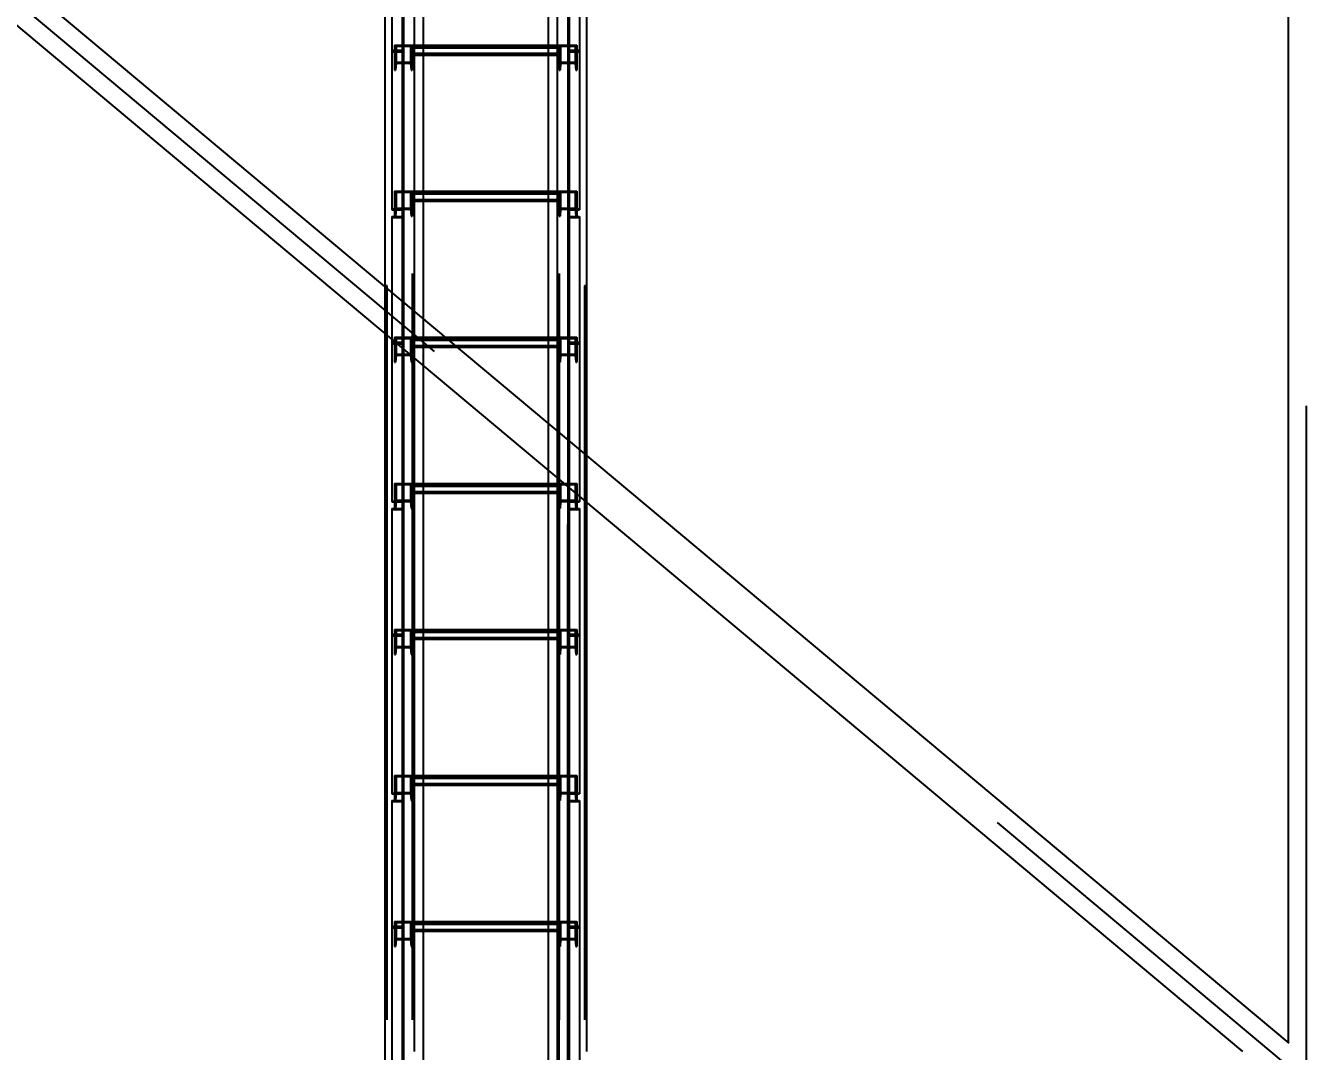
# Model space of a CAD drawing. Header units: millimetres. Extents: x 150209.93 to 150215.05, y 136675.65 to 136679.93.
# Drawn here: x 150213.7888 to 150213.9635, y 136676.8328 to 136676.9726 of the extents above; entities that cross this region are included whole.
import ezdxf

# ---------------------------------------------------------------- set-up
doc = ezdxf.new("R2010")
doc.units = ezdxf.units.MM
doc.header["$LTSCALE"] = 0.25
for name, pattern in [('CENTER', [50.8, 31.75, -6.35, 6.35, -6.35]), ('XKITLINE00', [0]), ('XKITLINE02', [4, 2, -2]), ('XKITLINE03', [6, 3, -1, 1, -1])]:
    doc.linetypes.add(name, pattern=pattern)
doc.styles.add('ROMANS', font='romans.shx')
doc.dimstyles.new('MD300', dxfattribs={"dimtxt": 2.5, "dimasz": 2.5, "dimexe": 1, "dimexo": 1, "dimgap": 0.5, "dimtad": 1, "dimdec": 1, "dimlfac": 50, "dimrnd": 0.5, "dimdsep": 46, "dimtxsty": 'ROMANS', "dimcen": 1, "dimclrd": 146, "dimclre": 146, "dimclrt": 30, "dimadec": 1, "dimazin": 2, "dimtfac": 1, "dimtdec": 1, "dimtmove": 0, "dimatfit": 1, "dimfxl": 1, "dimtolj": 1, "dimtzin": 0, "dimlwd": -1, "dimlwe": -1, "dimarcsym": 0})

# ---------------------------------------------------------------- blocks, each defined once
blk = doc.blocks.new('çatıı')
at = {"color": 116, "linetype": 'XKITLINE02', "true_color": 0x136734}
for p, q in [((24565, 7540.27), (24565, 5898.21)), ((24565.85, 7540.13), (24565.85, 5898.35)), ((24664.15, 7540.13), (24664.15, 5898.35)), ((24665, 7540.27), (24665, 5898.21)), ((24547.15, 7532.54), (24547.15, 5888.14)), ((24547.68, 7532), (24547.68, 5887.3)), ((24564.91, 7532), (24564.92, 5887.3)), ((24565.45, 7532.54), (24565.45, 5888.14)), ((24566.3, 7532.54), (24566.3, 5960.34)), ((24664.54, 7532.54), (24664.54, 5888.14)), ((24665.07, 7532), (24665.07, 5887.3)), ((24682.31, 7532), (24682.31, 5887.3)), ((24682.84, 7532.54), (24682.84, 5888.14)), ((24683.69, 7532.54), (24683.69, 5921.85)), ((24657.5, 7484.98), (24657.5, 5900.19)), ((24572.5, 7470.57), (24572.5, 5900.19)), ((24551, 6778.19), (24551, 6691.93)), ((24558.2, 6783.91), (24558.2, 6692.57)), ((24559, 6783.91), (24559, 6691.93)), ((24670.98, 6783.91), (24670.98, 6691.93)), ((24671.78, 6783.91), (24671.78, 6692.57)), ((24678.98, 6778.19), (24678.98, 6691.93)), ((24551, 6692.57), (24558.2, 6692.57)), ((24551, 6692.57), (24551, 6691.93)), ((24551, 6691.93), (24551, 6583.88)), ((24551, 6691.93), (24559, 6691.93)), ((24551, 6691.93), (24559, 6691.93)), ((24551, 6691.41), (24558.2, 6691.41)), ((24553, 6695.91), (24553, 6684.35)), ((24553, 6695.91), (24553, 6690.44)), ((24553, 6695.91), (24565, 6695.91)), ((24553, 6690.44), (24553, 6678.88)), ((24553, 6690.44), (24553.68, 6690.44)), ((24554.06, 6695.21), (24553.68, 6690.44)), ((24553.68, 6690.44), (24553.68, 6678.88)), ((24554.06, 6695.21), (24554.06, 6683.65)), ((24554.06, 6695.21), (24563.93, 6695.21)), ((24558.2, 6698.29), (24559, 6698.29)), ((24558.2, 6698.29), (24558.2, 6692.57)), ((24558.2, 6691.41), (24558.2, 6579.19)), ((24559, 6698.29), (24559, 6691.93)), ((24559, 6691.93), (24559, 6579.19)), ((24563.93, 6695.21), (24563.93, 6683.65)), ((24563.93, 6695.21), (24564.32, 6690.44)), ((24564.32, 6690.44), (24564.32, 6678.88)), ((24564.32, 6690.44), (24565, 6690.44)), ((24565, 6695.91), (24572.5, 6695.91)), ((24565, 6695.91), (24565, 6689.2)), ((24565, 6695.91), (24565, 6684.35)), ((24565, 6695.91), (24565, 6690.44)), ((24565, 6695.1), (24664.97, 6695.1)), ((24565, 6694.67), (24572.5, 6694.67)), ((24565, 6694.08), (24664.97, 6694.08)), ((24565, 6690.44), (24664.97, 6690.44)), ((24565, 6690.44), (24565, 6678.88)), ((24565, 6690.37), (24664.97, 6690.37)), ((24657.5, 6695.91), (24664.97, 6695.91)), ((24657.5, 6694.67), (24664.97, 6694.67)), ((24664.97, 6695.91), (24664.97, 6690.44)), ((24664.97, 6695.91), (24676.98, 6695.91)), ((24664.97, 6695.91), (24664.97, 6684.35)), ((24664.97, 6695.91), (24664.97, 6689.2)), ((24664.97, 6690.44), (24665.66, 6690.44)), ((24664.97, 6690.44), (24664.97, 6678.88)), ((24666.04, 6695.21), (24665.66, 6690.44)), ((24665.66, 6690.44), (24665.66, 6678.88)), ((24666.04, 6695.21), (24675.91, 6695.21)), ((24666.04, 6695.21), (24666.04, 6683.65)), ((24670.98, 6698.29), (24671.78, 6698.29)), ((24670.98, 6691.93), (24678.98, 6691.93)), ((24670.98, 6691.93), (24670.98, 6579.19)), ((24670.98, 6691.93), (24678.98, 6691.93)), ((24671.78, 6692.57), (24678.98, 6692.57)), ((24671.78, 6691.41), (24671.78, 6683.65)), ((24671.78, 6691.41), (24678.98, 6691.41)), ((24671.78, 6691.41), (24671.78, 6579.19)), ((24675.91, 6695.21), (24676.3, 6690.44)), ((24675.91, 6695.21), (24675.91, 6683.65)), ((24676.3, 6690.44), (24676.98, 6690.44)), ((24676.3, 6690.44), (24676.3, 6678.88)), ((24676.98, 6695.91), (24676.98, 6690.44)), ((24676.98, 6695.91), (24676.98, 6684.35)), ((24676.98, 6690.44), (24676.98, 6678.88)), ((24678.98, 6691.93), (24678.98, 6691.41)), ((24678.98, 6691.93), (24678.98, 6583.88)), ((24553, 6684.35), (24553, 6678.88)), ((24553, 6684.35), (24565, 6684.35)), ((24554.06, 6683.65), (24553.68, 6678.88)), ((24554.06, 6683.65), (24563.93, 6683.65)), ((24558.2, 6686.73), (24559, 6686.73)), ((24563.93, 6683.65), (24564.32, 6678.88)), ((24565, 6689.27), (24664.97, 6689.27)), ((24565, 6689.2), (24572.5, 6689.2)), ((24565, 6684.35), (24565, 6678.88)), ((24657.5, 6689.2), (24664.97, 6689.2)), ((24664.97, 6684.35), (24664.97, 6678.88)), ((24664.97, 6684.35), (24676.98, 6684.35)), ((24666.04, 6683.65), (24665.66, 6678.88)), ((24666.04, 6683.65), (24675.91, 6683.65)), ((24670.98, 6686.73), (24671.78, 6686.73)), ((24670.98, 6684.35), (24670.98, 6584.4)), ((24675.91, 6683.65), (24676.3, 6678.88)), ((24676.98, 6684.35), (24676.98, 6678.88)), ((24553, 6678.88), (24553.68, 6678.88)), ((24564.32, 6678.88), (24565, 6678.88)), ((24664.97, 6678.88), (24665.66, 6678.88)), ((24676.3, 6678.88), (24676.98, 6678.88)), ((24553, 6596.44), (24553, 6584.88)), ((24553, 6596.44), (24553, 6590.97)), ((24553, 6596.44), (24565, 6596.44)), ((24554.06, 6595.75), (24553.68, 6590.97)), ((24554.06, 6595.75), (24554.06, 6584.19)), ((24554.06, 6595.75), (24563.93, 6595.75)), ((24563.93, 6595.75), (24563.93, 6584.19)), ((24563.93, 6595.75), (24564.32, 6590.97)), ((24565, 6596.44), (24572.5, 6596.44)), ((24565, 6596.44), (24565, 6589.73)), ((24565, 6596.44), (24565, 6584.88)), ((24565, 6596.44), (24565, 6590.97)), ((24565, 6595.64), (24664.97, 6595.64)), ((24565, 6595.2), (24572.5, 6595.2)), ((24565, 6594.62), (24664.97, 6594.62)), ((24657.5, 6596.44), (24664.97, 6596.44)), ((24657.5, 6595.2), (24664.97, 6595.2)), ((24664.97, 6596.44), (24664.97, 6589.73)), ((24664.97, 6596.44), (24664.97, 6590.97)), ((24664.97, 6596.44), (24676.98, 6596.44)), ((24664.97, 6596.44), (24664.97, 6584.88)), ((24666.04, 6595.75), (24665.66, 6590.97)), ((24666.04, 6595.75), (24675.91, 6595.75)), ((24666.04, 6595.75), (24666.04, 6584.19)), ((24675.91, 6595.75), (24676.3, 6590.97)), ((24675.91, 6595.75), (24675.91, 6584.19)), ((24676.98, 6596.44), (24676.98, 6590.97)), ((24676.98, 6596.44), (24676.98, 6584.4)), ((24553, 6590.97), (24553, 6579.41)), ((24553, 6590.97), (24553.68, 6590.97)), ((24553.68, 6590.97), (24553.68, 6579.41)), ((24564.32, 6590.97), (24564.32, 6579.41)), ((24564.32, 6590.97), (24565, 6590.97)), ((24565, 6590.97), (24664.97, 6590.97)), ((24565, 6590.97), (24565, 6579.41)), ((24565, 6590.9), (24664.97, 6590.9)), ((24565, 6589.8), (24664.97, 6589.8)), ((24565, 6589.73), (24572.5, 6589.73)), ((24657.5, 6589.73), (24664.97, 6589.73)), ((24664.97, 6590.97), (24665.66, 6590.97)), ((24664.97, 6590.97), (24664.97, 6579.41)), ((24665.66, 6590.97), (24665.66, 6579.41)), ((24676.3, 6590.97), (24676.98, 6590.97)), ((24676.3, 6590.97), (24676.3, 6579.41)), ((24676.98, 6590.97), (24676.98, 6579.41)), ((24551, 6584.4), (24551, 6583.88)), ((24551, 6584.4), (24559, 6584.4)), ((24551, 6583.88), (24558.2, 6583.88)), ((24551, 6579.25), (24551, 6493)), ((24551, 6579.25), (24551, 6495.93)), ((24551, 6579.25), (24558.2, 6579.25)), ((24551, 6578.62), (24559, 6578.62)), ((24553, 6584.88), (24553, 6579.41)), ((24553, 6584.88), (24565, 6584.88)), ((24553, 6579.41), (24553.68, 6579.41)), ((24554.06, 6584.19), (24553.68, 6579.41)), ((24554.06, 6584.19), (24563.93, 6584.19)), ((24558.2, 6584.98), (24558.2, 6497.9)), ((24558.2, 6584.98), (24559, 6584.98)), ((24558.2, 6583.88), (24558.2, 6579.19)), ((24558.2, 6579.19), (24559, 6579.19)), ((24559, 6584.98), (24559, 6497.23)), ((24559, 6584.4), (24559, 6579.19)), ((24563.93, 6584.19), (24564.32, 6579.41)), ((24564.32, 6579.41), (24565, 6579.41)), ((24565, 6584.88), (24565, 6579.41)), ((24664.97, 6584.88), (24664.97, 6579.41)), ((24664.97, 6584.88), (24676.98, 6584.88)), ((24664.97, 6579.41), (24665.66, 6579.41)), ((24666.04, 6584.19), (24665.66, 6579.41)), ((24666.04, 6584.19), (24675.91, 6584.19)), ((24670.98, 6584.98), (24670.98, 6578.62)), ((24670.98, 6584.98), (24671.78, 6584.98)), ((24670.98, 6584.98), (24670.98, 6493)), ((24670.98, 6584.4), (24678.98, 6584.4)), ((24670.98, 6579.19), (24671.78, 6579.19)), ((24670.98, 6578.62), (24678.98, 6578.62)), ((24671.78, 6584.98), (24671.78, 6579.25)), ((24671.78, 6584.98), (24671.78, 6493.64)), ((24671.78, 6583.88), (24678.98, 6583.88)), ((24671.78, 6579.25), (24678.98, 6579.25)), ((24675.91, 6584.19), (24676.3, 6579.41)), ((24676.3, 6579.41), (24676.98, 6579.41)), ((24676.98, 6584.4), (24676.98, 6579.41)), ((24678.98, 6579.25), (24678.98, 6578.62)), ((24678.98, 6579.25), (24678.98, 6493)), ((24546.3, 6531.44), (24546.3, 6499.66)), ((24566.3, 6514.69), (24566.3, 6482.91)), ((24572.5, 6509.5), (24572.5, 6477.72)), ((24558.2, 6504.71), (24558.2, 6493.64)), ((24558.2, 6499.36), (24559, 6499.36)), ((24559, 6504.04), (24559, 6493)), ((24670.98, 6499.36), (24671.78, 6499.36)), ((24551, 6493.64), (24558.2, 6493.64)), ((24551, 6493), (24559, 6493)), ((24551, 6493), (24551, 6384.95)), ((24551, 6493), (24559, 6493)), ((24551, 6492.48), (24558.2, 6492.48)), ((24553, 6496.98), (24553, 6485.42)), ((24553, 6496.98), (24553, 6491.5)), ((24553, 6496.98), (24565, 6496.98)), ((24553, 6491.5), (24553, 6479.95)), ((24553, 6491.5), (24553.68, 6491.5)), ((24554.06, 6496.28), (24553.68, 6491.5)), ((24553.68, 6491.5), (24553.68, 6479.95)), ((24554.06, 6496.28), (24554.06, 6484.72)), ((24554.06, 6496.28), (24563.93, 6496.28)), ((24558.2, 6492.48), (24558.2, 6380.26)), ((24559, 6493), (24559, 6380.26)), ((24563.93, 6496.28), (24563.93, 6484.72)), ((24563.93, 6496.28), (24564.32, 6491.5)), ((24564.32, 6491.5), (24564.32, 6479.95)), ((24564.32, 6491.5), (24565, 6491.5)), ((24565, 6496.98), (24587.45, 6496.98)), ((24565, 6496.98), (24565, 6490.27)), ((24565, 6496.98), (24565, 6485.42)), ((24565, 6496.17), (24664.97, 6496.17)), ((24565, 6495.74), (24588.93, 6495.74)), ((24565, 6495.5), (24565, 6491.5)), ((24565, 6495.15), (24664.97, 6495.15)), ((24565, 6491.5), (24664.97, 6491.5)), ((24565, 6491.5), (24565, 6479.95)), ((24565, 6491.43), (24664.97, 6491.43)), ((24565, 6490.34), (24664.97, 6490.34)), ((24565, 6490.27), (24595.46, 6490.27)), ((24657.5, 6496.98), (24664.97, 6496.98)), ((24657.5, 6495.74), (24664.97, 6495.74)), ((24657.5, 6490.27), (24664.97, 6490.27)), ((24664.97, 6496.98), (24664.97, 6491.5)), ((24664.97, 6496.98), (24676.98, 6496.98)), ((24664.97, 6496.98), (24664.97, 6485.42)), ((24664.97, 6496.98), (24664.97, 6490.27)), ((24664.97, 6491.5), (24665.66, 6491.5)), ((24664.97, 6491.5), (24664.97, 6479.95)), ((24666.04, 6496.28), (24665.66, 6491.5)), ((24665.66, 6491.5), (24665.66, 6479.95)), ((24666.04, 6496.28), (24675.91, 6496.28)), ((24666.04, 6496.28), (24666.04, 6484.72)), ((24670.98, 6493), (24678.98, 6493)), ((24670.98, 6493), (24670.98, 6487.8)), ((24670.98, 6493), (24678.98, 6493)), ((24670.98, 6493), (24670.98, 6380.26)), ((24671.78, 6493.64), (24678.98, 6493.64)), ((24671.78, 6492.48), (24671.78, 6487.8)), ((24671.78, 6492.48), (24678.98, 6492.48)), ((24671.78, 6492.48), (24671.78, 6380.26)), ((24675.91, 6496.28), (24676.3, 6491.5)), ((24675.91, 6496.28), (24675.91, 6484.72)), ((24676.3, 6491.5), (24676.98, 6491.5)), ((24676.3, 6491.5), (24676.3, 6479.95)), ((24676.98, 6496.98), (24676.98, 6491.5)), ((24676.98, 6496.98), (24676.98, 6485.42)), ((24676.98, 6491.5), (24676.98, 6479.95)), ((24678.98, 6493), (24678.98, 6492.48)), ((24678.98, 6493), (24678.98, 6384.95)), ((24553, 6485.42), (24553, 6479.95)), ((24553, 6485.42), (24565, 6485.42)), ((24554.06, 6484.72), (24553.68, 6479.95)), ((24554.06, 6484.72), (24563.93, 6484.72)), ((24558.2, 6487.8), (24559, 6487.8)), ((24563.93, 6484.72), (24564.32, 6479.95)), ((24565, 6485.42), (24565, 6479.95)), ((24664.97, 6485.42), (24664.97, 6479.95)), ((24664.97, 6485.42), (24676.98, 6485.42)), ((24666.04, 6484.72), (24665.66, 6479.95)), ((24666.04, 6484.72), (24675.91, 6484.72)), ((24670.98, 6487.8), (24671.78, 6487.8)), ((24675.91, 6484.72), (24676.3, 6479.95)), ((24676.98, 6485.42), (24676.98, 6479.95)), ((24553, 6479.95), (24553.68, 6479.95)), ((24564.32, 6479.95), (24565, 6479.95)), ((24664.97, 6479.95), (24665.66, 6479.95)), ((24676.3, 6479.95), (24676.98, 6479.95)), ((24657.5, 6438.33), (24657.5, 6406.55)), ((24663.69, 6433.14), (24663.69, 6401.36)), ((24683.69, 6416.39), (24683.69, 6384.62)), ((24553, 6397.51), (24553, 6385.95)), ((24553, 6397.51), (24553, 6392.04)), ((24553, 6397.51), (24565, 6397.51)), ((24554.06, 6396.81), (24553.68, 6392.04)), ((24554.06, 6396.81), (24554.06, 6385.25)), ((24554.06, 6396.81), (24563.93, 6396.81)), ((24563.93, 6396.81), (24563.93, 6385.25)), ((24563.93, 6396.81), (24564.32, 6392.04)), ((24565, 6397.51), (24565, 6385.95)), ((24565, 6397.51), (24565, 6392.04)), ((24565, 6397.51), (24572.5, 6397.51)), ((24565, 6397.51), (24565, 6390.8)), ((24565, 6396.7), (24664.97, 6396.7)), ((24565, 6396.27), (24572.5, 6396.27)), ((24565, 6395.68), (24664.97, 6395.68)), ((24657.5, 6397.51), (24664.97, 6397.51)), ((24657.5, 6396.27), (24664.97, 6396.27)), ((24664.97, 6397.51), (24664.97, 6390.8)), ((24664.97, 6397.51), (24664.97, 6392.04)), ((24664.97, 6397.51), (24676.98, 6397.51)), ((24664.97, 6397.51), (24664.97, 6385.95)), ((24666.04, 6396.81), (24665.66, 6392.04)), ((24666.04, 6396.81), (24675.91, 6396.81)), ((24666.04, 6396.81), (24666.04, 6385.25)), ((24675.91, 6396.81), (24676.3, 6392.04)), ((24675.91, 6396.81), (24675.91, 6385.25)), ((24676.98, 6397.51), (24676.98, 6390.44)), ((24676.98, 6397.51), (24676.98, 6385.47)), ((24551, 6385.47), (24551, 6384.95)), ((24551, 6385.47), (24559, 6385.47)), ((24551, 6384.95), (24558.2, 6384.95)), ((24553, 6392.04), (24553, 6380.48)), ((24553, 6392.04), (24553.68, 6392.04)), ((24553, 6385.95), (24553, 6380.48)), ((24553, 6385.95), (24565, 6385.95)), ((24553.68, 6392.04), (24553.68, 6380.48)), ((24554.06, 6385.25), (24553.68, 6380.48)), ((24554.06, 6385.25), (24563.93, 6385.25)), ((24558.2, 6386.05), (24558.2, 6294.71)), ((24558.2, 6386.05), (24559, 6386.05)), ((24558.2, 6384.95), (24558.2, 6380.26)), ((24559, 6386.05), (24559, 6294.07)), ((24559, 6385.47), (24559, 6380.26)), ((24563.93, 6385.25), (24564.32, 6380.48)), ((24564.32, 6392.04), (24564.32, 6380.48)), ((24564.32, 6392.04), (24565, 6392.04)), ((24565, 6392.04), (24565, 6380.48)), ((24565, 6392.04), (24664.97, 6392.04)), ((24565, 6391.97), (24664.97, 6391.97)), ((24565, 6390.87), (24664.97, 6390.87)), ((24565, 6390.8), (24572.5, 6390.8)), ((24565, 6385.95), (24565, 6380.48)), ((24657.5, 6390.8), (24664.97, 6390.8)), ((24664.97, 6392.04), (24665.66, 6392.04)), ((24664.97, 6392.04), (24664.97, 6380.48)), ((24664.97, 6385.95), (24664.97, 6380.48)), ((24664.97, 6385.95), (24676.98, 6385.95)), ((24665.66, 6392.04), (24665.66, 6380.48)), ((24666.04, 6385.25), (24665.66, 6380.48)), ((24666.04, 6385.25), (24675.91, 6385.25)), ((24670.98, 6386.05), (24670.98, 6379.69)), ((24670.98, 6386.05), (24671.78, 6386.05)), ((24670.98, 6386.05), (24670.98, 6294.07)), ((24670.98, 6385.47), (24678.98, 6385.47)), ((24671.78, 6386.05), (24671.78, 6380.32)), ((24671.78, 6386.05), (24671.78, 6294.71)), ((24671.78, 6384.95), (24678.98, 6384.95)), ((24675.91, 6385.25), (24676.3, 6380.48)), ((24676.3, 6392.04), (24676.98, 6392.04)), ((24676.3, 6392.04), (24676.3, 6380.48)), ((24676.98, 6390.44), (24676.98, 6380.48)), ((24676.98, 6385.47), (24676.98, 6380.48)), ((24551, 6380.32), (24551, 6294.07)), ((24551, 6380.32), (24558.2, 6380.32)), ((24551, 6379.69), (24559, 6379.69)), ((24553, 6380.48), (24553.68, 6380.48)), ((24558.2, 6380.26), (24559, 6380.26)), ((24564.32, 6380.48), (24565, 6380.48)), ((24664.97, 6380.48), (24665.66, 6380.48)), ((24670.98, 6380.26), (24671.78, 6380.26)), ((24670.98, 6379.69), (24678.98, 6379.69)), ((24671.78, 6380.32), (24678.98, 6380.32)), ((24676.3, 6380.48), (24676.98, 6380.48)), ((24678.98, 6380.32), (24678.98, 6379.69)), ((24678.98, 6380.32), (24678.98, 6294.07)), ((24553, 6298.04), (24553, 6286.48)), ((24553, 6298.04), (24553, 6292.57)), ((24553, 6298.04), (24565, 6298.04)), ((24554.06, 6297.35), (24553.68, 6292.57)), ((24554.06, 6297.35), (24554.06, 6285.79)), ((24554.06, 6297.35), (24563.93, 6297.35)), ((24558.2, 6300.43), (24559, 6300.43)), ((24558.2, 6300.43), (24558.2, 6294.71)), ((24559, 6300.43), (24559, 6294.07)), ((24563.93, 6297.35), (24563.93, 6285.79)), ((24563.93, 6297.35), (24564.32, 6292.57)), ((24565, 6298.04), (24565, 6286.48)), ((24565, 6298.04), (24565, 6292.57)), ((24565, 6298.04), (24572.5, 6298.04)), ((24565, 6298.04), (24565, 6291.33)), ((24565, 6297.24), (24664.97, 6297.24)), ((24657.5, 6298.04), (24664.97, 6298.04)), ((24664.97, 6298.04), (24664.97, 6292.57)), ((24664.97, 6298.04), (24676.98, 6298.04)), ((24664.97, 6298.04), (24664.97, 6286.48)), ((24664.97, 6298.04), (24664.97, 6291.33)), ((24666.04, 6297.35), (24665.66, 6292.57)), ((24666.04, 6297.35), (24675.91, 6297.35)), ((24666.04, 6297.35), (24666.04, 6285.79)), ((24670.98, 6300.43), (24671.78, 6300.43)), ((24675.91, 6297.35), (24676.3, 6292.57)), ((24675.91, 6297.35), (24675.91, 6285.79)), ((24676.98, 6298.04), (24676.98, 6292.57)), ((24676.98, 6298.04), (24676.98, 6286.48)), ((24551, 6294.71), (24558.2, 6294.71)), ((24551, 6294.71), (24551, 6294.07)), ((24551, 6294.07), (24559, 6294.07)), ((24551, 6294.07), (24551, 6186.01)), ((24551, 6294.07), (24559, 6294.07)), ((24551, 6293.55), (24558.2, 6293.55)), ((24553, 6292.57), (24553, 6281.01)), ((24553, 6292.57), (24553.68, 6292.57)), ((24553.68, 6292.57), (24553.68, 6281.01)), ((24558.2, 6293.55), (24558.2, 6181.33)), ((24558.2, 6288.86), (24559, 6288.86)), ((24559, 6294.07), (24559, 6181.33)), ((24564.32, 6292.57), (24564.32, 6281.01)), ((24564.32, 6292.57), (24565, 6292.57)), ((24565, 6296.8), (24572.5, 6296.8)), ((24565, 6296.22), (24664.97, 6296.22)), ((24565, 6292.57), (24565, 6281.01)), ((24565, 6292.57), (24664.97, 6292.57)), ((24565, 6292.5), (24664.97, 6292.5)), ((24565, 6291.4), (24664.97, 6291.4)), ((24565, 6291.33), (24572.5, 6291.33)), ((24657.5, 6296.8), (24664.97, 6296.8)), ((24657.5, 6291.33), (24664.97, 6291.33)), ((24664.97, 6292.57), (24665.66, 6292.57)), ((24664.97, 6292.57), (24664.97, 6281.01)), ((24665.66, 6292.57), (24665.66, 6281.01)), ((24670.98, 6294.07), (24678.98, 6294.07)), ((24670.98, 6294.07), (24670.98, 6181.33)), ((24670.98, 6294.07), (24678.98, 6294.07)), ((24670.98, 6288.86), (24671.78, 6288.86)), ((24671.78, 6294.71), (24678.98, 6294.71)), ((24671.78, 6293.55), (24671.78, 6285.79)), ((24671.78, 6293.55), (24678.98, 6293.55)), ((24671.78, 6293.55), (24671.78, 6181.33)), ((24676.3, 6292.57), (24676.98, 6292.57)), ((24676.3, 6292.57), (24676.3, 6281.01)), ((24676.98, 6292.57), (24676.98, 6281.01)), ((24678.98, 6294.07), (24678.98, 6293.55)), ((24678.98, 6294.07), (24678.98, 6186.01)), ((24553, 6286.48), (24553, 6281.01)), ((24553, 6286.48), (24565, 6286.48)), ((24553, 6281.01), (24553.68, 6281.01)), ((24554.06, 6285.79), (24553.68, 6281.01)), ((24554.06, 6285.79), (24563.93, 6285.79)), ((24563.93, 6285.79), (24564.32, 6281.01)), ((24564.32, 6281.01), (24565, 6281.01)), ((24565, 6286.48), (24565, 6281.01)), ((24664.97, 6286.48), (24664.97, 6281.01)), ((24664.97, 6286.48), (24676.98, 6286.48)), ((24664.97, 6281.01), (24665.66, 6281.01)), ((24666.04, 6285.79), (24665.66, 6281.01)), ((24666.04, 6285.79), (24675.91, 6285.79)), ((24670.98, 6286.48), (24670.98, 6186.53)), ((24675.91, 6285.79), (24676.3, 6281.01)), ((24676.3, 6281.01), (24676.98, 6281.01)), ((24676.98, 6286.48), (24676.98, 6281.01)), ((24553, 6198.58), (24553, 6187.02)), ((24553, 6198.58), (24553, 6193.11)), ((24553, 6198.58), (24565, 6198.58)), ((24553, 6193.11), (24553, 6181.55)), ((24553, 6193.11), (24553.68, 6193.11)), ((24554.06, 6197.88), (24553.68, 6193.11)), ((24553.68, 6193.11), (24553.68, 6181.55)), ((24554.06, 6197.88), (24554.06, 6186.32)), ((24554.06, 6197.88), (24563.93, 6197.88)), ((24563.93, 6197.88), (24563.93, 6186.32)), ((24563.93, 6197.88), (24564.32, 6193.11)), ((24564.32, 6193.11), (24564.32, 6181.55)), ((24564.32, 6193.11), (24565, 6193.11)), ((24565, 6198.58), (24565, 6187.02)), ((24565, 6198.58), (24565, 6193.11)), ((24565, 6198.58), (24572.5, 6198.58)), ((24565, 6198.58), (24565, 6191.87)), ((24565, 6197.77), (24664.97, 6197.77)), ((24565, 6197.34), (24572.5, 6197.34)), ((24565, 6196.75), (24664.97, 6196.75)), ((24565, 6193.11), (24565, 6181.55)), ((24565, 6193.11), (24664.97, 6193.11)), ((24565, 6193.04), (24664.97, 6193.04)), ((24657.5, 6198.58), (24664.97, 6198.58)), ((24657.5, 6197.34), (24664.97, 6197.34)), ((24664.97, 6198.58), (24664.97, 6191.87)), ((24664.97, 6198.58), (24664.97, 6193.11)), ((24664.97, 6198.58), (24676.98, 6198.58)), ((24664.97, 6198.58), (24664.97, 6187.02)), ((24664.97, 6193.11), (24665.66, 6193.11)), ((24664.97, 6193.11), (24664.97, 6181.55)), ((24666.04, 6197.88), (24665.66, 6193.11)), ((24665.66, 6193.11), (24665.66, 6181.55)), ((24666.04, 6197.88), (24675.91, 6197.88)), ((24666.04, 6197.88), (24666.04, 6186.32)), ((24675.91, 6197.88), (24676.3, 6193.11)), ((24675.91, 6197.88), (24675.91, 6186.32)), ((24676.3, 6193.11), (24676.98, 6193.11)), ((24676.3, 6193.11), (24676.3, 6181.55)), ((24676.98, 6198.58), (24676.98, 6193.11)), ((24676.98, 6198.58), (24676.98, 6186.53)), ((24676.98, 6193.11), (24676.98, 6181.55)), ((24551, 6186.53), (24551, 6186.01)), ((24551, 6186.53), (24559, 6186.53)), ((24551, 6186.01), (24558.2, 6186.01)), ((24553, 6187.02), (24553, 6181.55)), ((24553, 6187.02), (24565, 6187.02)), ((24554.06, 6186.32), (24553.68, 6181.55)), ((24554.06, 6186.32), (24563.93, 6186.32)), ((24558.2, 6187.11), (24558.2, 6095.77)), ((24558.2, 6187.11), (24559, 6187.11)), ((24558.2, 6186.01), (24558.2, 6181.33)), ((24559, 6187.11), (24559, 6095.14)), ((24559, 6186.53), (24559, 6181.33)), ((24563.93, 6186.32), (24564.32, 6181.55)), ((24565, 6191.94), (24664.97, 6191.94)), ((24565, 6191.87), (24572.5, 6191.87)), ((24565, 6187.02), (24565, 6181.55)), ((24657.5, 6191.87), (24664.97, 6191.87)), ((24664.97, 6187.02), (24664.97, 6181.55)), ((24664.97, 6187.02), (24676.98, 6187.02)), ((24666.04, 6186.32), (24665.66, 6181.55)), ((24666.04, 6186.32), (24675.91, 6186.32)), ((24670.98, 6187.11), (24670.98, 6180.75)), ((24670.98, 6187.11), (24671.78, 6187.11)), ((24670.98, 6187.11), (24670.98, 6095.14)), ((24670.98, 6186.53), (24678.98, 6186.53)), ((24671.78, 6187.11), (24671.78, 6181.39)), ((24671.78, 6187.11), (24671.78, 6095.77)), ((24671.78, 6186.01), (24678.98, 6186.01)), ((24675.91, 6186.32), (24676.3, 6181.55)), ((24676.98, 6186.53), (24676.98, 6181.55)), ((24551, 6181.39), (24551, 6095.14)), ((24551, 6181.39), (24558.2, 6181.39)), ((24551, 6180.75), (24559, 6180.75)), ((24553, 6181.55), (24553.68, 6181.55)), ((24558.2, 6181.33), (24559, 6181.33)), ((24564.32, 6181.55), (24565, 6181.55)), ((24664.97, 6181.55), (24665.66, 6181.55)), ((24670.98, 6181.33), (24671.78, 6181.33)), ((24670.98, 6180.75), (24678.98, 6180.75)), ((24671.78, 6181.39), (24678.98, 6181.39)), ((24676.3, 6181.55), (24676.98, 6181.55)), ((24678.98, 6181.39), (24678.98, 6180.75)), ((24678.98, 6181.39), (24678.98, 6095.14)), ((24553, 6099.11), (24553, 6087.55)), ((24553, 6099.11), (24553, 6093.64)), ((24553, 6099.11), (24565, 6099.11)), ((24554.06, 6098.41), (24553.68, 6093.64)), ((24554.06, 6098.41), (24554.06, 6086.86)), ((24554.06, 6098.41), (24563.93, 6098.41)), ((24558.2, 6101.5), (24559, 6101.5)), ((24558.2, 6101.5), (24558.2, 6095.77)), ((24559, 6101.5), (24559, 6095.14)), ((24563.93, 6098.41), (24563.93, 6086.86)), ((24563.93, 6098.41), (24564.32, 6093.64)), ((24565, 6099.11), (24565, 6087.55)), ((24565, 6099.11), (24565, 6093.64)), ((24565, 6099.11), (24572.5, 6099.11)), ((24565, 6099.11), (24565, 6092.4)), ((24565, 6098.3), (24664.97, 6098.3)), ((24565, 6097.87), (24572.5, 6097.87)), ((24565, 6097.29), (24664.97, 6097.29)), ((24657.5, 6099.11), (24664.97, 6099.11)), ((24657.5, 6097.87), (24664.97, 6097.87)), ((24664.97, 6099.11), (24664.97, 6093.64)), ((24664.97, 6099.11), (24676.98, 6099.11)), ((24664.97, 6099.11), (24664.97, 6087.55)), ((24664.97, 6099.11), (24664.97, 6092.4)), ((24666.04, 6098.41), (24665.66, 6093.64)), ((24666.04, 6098.41), (24675.91, 6098.41)), ((24666.04, 6098.41), (24666.04, 6086.86)), ((24670.98, 6101.5), (24671.78, 6101.5)), ((24675.91, 6098.41), (24676.3, 6093.64)), ((24675.91, 6098.41), (24675.91, 6086.86)), ((24676.98, 6099.11), (24676.98, 6093.64)), ((24676.98, 6099.11), (24676.98, 6087.55)), ((24551, 6095.77), (24558.2, 6095.77)), ((24551, 6095.77), (24551, 6095.14)), ((24551, 6095.14), (24551, 5987.08)), ((24551, 6095.14), (24559, 6095.14)), ((24551, 6095.14), (24559, 6095.14)), ((24551, 6094.62), (24551, 5987.08)), ((24551, 6094.62), (24558.2, 6094.62)), ((24553, 6093.64), (24553, 6082.08)), ((24553, 6093.64), (24553.68, 6093.64)), ((24553, 6087.55), (24553, 6082.08)), ((24553, 6087.55), (24565, 6087.55)), ((24553.68, 6093.64), (24553.68, 6082.08)), ((24558.2, 6094.62), (24558.2, 5982.4)), ((24558.2, 6089.93), (24559, 6089.93)), ((24559, 6095.14), (24559, 5982.4)), ((24564.32, 6093.64), (24564.32, 6082.08)), ((24564.32, 6093.64), (24565, 6093.64)), ((24565, 6093.64), (24565, 6082.08)), ((24565, 6093.64), (24664.97, 6093.64)), ((24565, 6093.57), (24664.97, 6093.57)), ((24565, 6092.47), (24664.97, 6092.47)), ((24565, 6092.4), (24572.5, 6092.4)), ((24565, 6087.55), (24565, 6082.08)), ((24657.5, 6092.4), (24664.97, 6092.4)), ((24664.97, 6093.64), (24665.66, 6093.64)), ((24664.97, 6093.64), (24664.97, 6082.08)), ((24664.97, 6087.55), (24664.97, 6082.08)), ((24664.97, 6087.55), (24676.98, 6087.55)), ((24665.66, 6093.64), (24665.66, 6082.08)), ((24670.98, 6095.14), (24678.98, 6095.14)), ((24670.98, 6095.14), (24670.98, 6089.93)), ((24670.98, 6095.14), (24678.98, 6095.14)), ((24670.98, 6095.14), (24670.98, 5982.4)), ((24670.98, 6089.93), (24671.78, 6089.93)), ((24671.78, 6095.77), (24678.98, 6095.77)), ((24671.78, 6094.62), (24671.78, 6089.93)), ((24671.78, 6094.62), (24678.98, 6094.62)), ((24671.78, 6094.62), (24671.78, 5982.4)), ((24676.3, 6093.64), (24676.98, 6093.64)), ((24676.3, 6093.64), (24676.3, 6082.08)), ((24676.98, 6093.64), (24676.98, 6082.08)), ((24676.98, 6087.55), (24676.98, 6082.08)), ((24678.98, 6095.14), (24678.98, 6094.62)), ((24678.98, 6095.14), (24678.98, 5987.08)), ((24553, 6082.08), (24553.68, 6082.08)), ((24554.06, 6086.86), (24553.68, 6082.08)), ((24554.06, 6086.86), (24563.93, 6086.86)), ((24563.93, 6086.86), (24564.32, 6082.08)), ((24564.32, 6082.08), (24565, 6082.08)), ((24664.97, 6082.08), (24665.66, 6082.08)), ((24666.04, 6086.86), (24665.66, 6082.08)), ((24666.04, 6086.86), (24675.91, 6086.86)), ((24675.91, 6086.86), (24676.3, 6082.08)), ((24676.3, 6082.08), (24676.98, 6082.08)), ((24546.3, 6010.57), (24546.3, 5888.14)), ((24572.5, 6010.57), (24572.5, 5964.17)), ((24657.5, 6010.57), (24657.5, 5938.07)), ((24663.69, 6010.57), (24663.69, 5888.14))]:
    blk.add_line(p, q, dxfattribs=at)
at = {"color": 1, "linetype": 'XKITLINE03'}
for p, q in [((24565, 7540.27), (24565, 5900.27)), ((24665, 5900.27), (24665, 7540.27)), ((24559, 5869.63), (24559, 7535.89)), ((24670.99, 5869.63), (24670.99, 7535.89)), ((24559, 6691.93), (24559, 6777.55)), ((24670.98, 6777.55), (24670.98, 6691.93)), ((24559, 6584.4), (24559, 6691.93)), ((24565, 6684.35), (24565, 6695.91)), ((24664.97, 6694.67), (24565, 6694.67)), ((24664.97, 6695.91), (24664.97, 6684.35)), ((24670.98, 6691.93), (24670.98, 6584.4)), ((24565, 6584.88), (24565, 6596.44)), ((24664.97, 6595.2), (24565, 6595.2)), ((24664.97, 6596.44), (24664.97, 6584.88)), ((24559, 6493), (24559, 6578.62)), ((24670.98, 6578.62), (24670.98, 6493)), ((24559, 6385.47), (24559, 6493)), ((24565, 6485.42), (24565, 6496.98)), ((24664.97, 6495.74), (24565, 6495.74)), ((24664.97, 6496.98), (24664.97, 6485.42)), ((24670.98, 6493), (24670.98, 6385.47)), ((24565, 6385.95), (24565, 6397.51)), ((24664.97, 6396.27), (24565, 6396.27)), ((24664.97, 6397.51), (24664.97, 6385.95)), ((24559, 6294.07), (24559, 6379.69)), ((24670.98, 6379.69), (24670.98, 6294.07)), ((24565, 6286.48), (24565, 6298.04)), ((24664.97, 6298.04), (24664.97, 6286.48)), ((24559, 6186.53), (24559, 6294.07)), ((24664.97, 6296.8), (24565, 6296.8)), ((24670.98, 6294.07), (24670.98, 6186.53)), ((24565, 6187.02), (24565, 6198.58)), ((24664.97, 6197.34), (24565, 6197.34)), ((24664.97, 6198.58), (24664.97, 6187.02)), ((24559, 6095.14), (24559, 6180.75)), ((24670.98, 6180.75), (24670.98, 6095.14)), ((24565, 6087.55), (24565, 6099.11)), ((24664.97, 6097.87), (24565, 6097.87)), ((24664.97, 6099.11), (24664.97, 6087.55)), ((24559, 5987.6), (24559, 6095.14)), ((24670.98, 6095.14), (24670.98, 5987.6))]:
    blk.add_line(p, q, dxfattribs=at)
at = {"color": 8, "linetype": 'CENTER'}
for p in [(23430, 7450.27), (25173.61, 7450.27)]:
    blk.add_line(p, (25173.61, 5990.27), dxfattribs=at)
at = {"color": 8, "linetype": 'XKITLINE00'}
for p, q in [((25161.43, 7424.19), (25161.43, 6016.36)), ((23506.2, 7402.36), (25161.76, 6016.08)), ((23506.2, 7370.58), (25130.41, 6010.56))]:
    blk.add_line(p, q, dxfattribs=at)
at = {"color": 7, "linetype": 'XKITLINE00'}
for p, q in [((24683.69, 7024.16), (24683.69, 6416.39)), ((24663.69, 7007.41), (24663.69, 6433.14)), ((24657.5, 7002.22), (24657.5, 6438.33)), ((24566.3, 6925.86), (24566.3, 6514.69)), ((24572.5, 6931.05), (24572.5, 6509.5)), ((24546.3, 6909.11), (24546.3, 6531.44)), ((24572.5, 6695.91), (24657.5, 6695.91)), ((24572.5, 6694.67), (24657.5, 6694.67)), ((24572.5, 6689.2), (24657.5, 6689.2)), ((24572.5, 6596.44), (24657.5, 6596.44)), ((24572.5, 6595.2), (24657.5, 6595.2)), ((24572.5, 6589.73), (24657.5, 6589.73)), ((24546.3, 6499.66), (24546.3, 6010.57)), ((24587.45, 6496.98), (24657.5, 6496.98)), ((24588.93, 6495.74), (24657.5, 6495.74)), ((24595.46, 6490.27), (24657.5, 6490.27)), ((24566.3, 6482.91), (24566.3, 6010.57)), ((24572.5, 6477.72), (24572.5, 6010.57)), ((24657.5, 6406.55), (24657.5, 6010.57)), ((24572.5, 6397.51), (24657.5, 6397.51)), ((24572.5, 6396.27), (24657.5, 6396.27)), ((24663.69, 6401.36), (24663.69, 6010.57)), ((24572.5, 6390.8), (24657.5, 6390.8)), ((24683.69, 6384.62), (24683.69, 6010.57)), ((24572.5, 6298.04), (24657.5, 6298.04)), ((24572.5, 6296.8), (24657.5, 6296.8)), ((24572.5, 6291.33), (24657.5, 6291.33)), ((24572.5, 6198.58), (24657.5, 6198.58)), ((24572.5, 6197.34), (24657.5, 6197.34)), ((24572.5, 6191.87), (24657.5, 6191.87)), ((24572.5, 6099.11), (24657.5, 6099.11)), ((24572.5, 6097.87), (24657.5, 6097.87)), ((24572.5, 6092.4), (24657.5, 6092.4))]:
    blk.add_line(p, q, dxfattribs=at)
at = {"color": 1, "linetype": 'XKITLINE00'}
for centre in [(24559, 6691.93), (24559, 6691.93), (24565, 6695.91), (24565, 6694.67), (24664.97, 6695.91), (24664.97, 6694.67), (24670.98, 6691.93), (24670.98, 6691.93), (24565, 6684.35), (24664.97, 6684.35), (24565, 6596.44), (24565, 6595.2), (24664.97, 6595.2), (24664.97, 6596.44), (24559, 6584.4), (24559, 6578.62), (24565, 6584.88), (24664.97, 6584.88), (24670.98, 6584.4), (24670.98, 6578.62), (24559, 6493), (24559, 6493), (24565, 6496.98), (24565, 6495.74), (24664.97, 6496.98), (24664.97, 6495.74), (24670.98, 6493), (24670.98, 6493), (24565, 6485.42), (24664.97, 6485.42), (24565, 6397.51), (24565, 6396.27), (24664.97, 6396.27), (24664.97, 6397.51), (24559, 6385.47), (24565, 6385.95), (24664.97, 6385.95), (24670.98, 6385.47), (24559, 6379.69), (24670.98, 6379.69), (24565, 6298.04), (24565, 6296.8), (24664.97, 6298.04), (24664.97, 6296.8), (24559, 6294.07), (24559, 6294.07), (24670.98, 6294.07), (24670.98, 6294.07), (24565, 6286.48), (24664.97, 6286.48), (24565, 6198.58), (24565, 6197.34), (24664.97, 6197.34), (24664.97, 6198.58), (24559, 6186.53), (24565, 6187.02), (24664.97, 6187.02), (24670.98, 6186.53), (24559, 6180.75), (24670.98, 6180.75), (24565, 6099.11), (24565, 6097.87), (24664.97, 6099.11), (24664.97, 6097.87), (24559, 6095.14), (24559, 6095.14), (24565, 6087.55), (24664.97, 6087.55), (24670.98, 6095.14), (24670.98, 6095.14)]:
    blk.add_circle(centre, 0.05, dxfattribs=at)
blk = doc.blocks.new('*D9')
at = {"color": 146, "transparency": 16777216}
for p, q in [((150214.91743, 136677.34684), (150215.05387, 136677.34684)), ((150214.05387, 136677.31684), (150214.05387, 136676.69678)), ((150214.91743, 136676.66678), (150215.05387, 136676.66678))]:
    blk.add_line(p, q, dxfattribs=at)
for points in [[(150214.04887, 136677.31684), (150214.05887, 136677.31684), (150214.05387, 136677.34684)], [(150214.04887, 136676.69678), (150214.05887, 136676.69678), (150214.05387, 136676.66678)]]:
    blk.add_solid(points, dxfattribs=at)
at = {"layer": 'DEFPOINTS', "color": 0, "transparency": 16777216}
for p in [(150213.91743, 136677.34684), (150213.91743, 136676.66678), (150214.05387, 136676.66678)]:
    blk.add_point(p, dxfattribs=at)
at = {"color": 30, "transparency": 16777216, "insert": (150214.02887, 136677.00681), "char_height": 0.03, "attachment_point": 5, "rotation": 90, "style": 'ROMANS'}
blk.add_mtext('\\A1;34', dxfattribs=at)

msp = doc.modelspace()

# ---------------------------------------------------------------- block references
at = {"xscale": 0.0002000170049888334, "yscale": 0.0002000170049888334, "zscale": 0.0002000170049888334}
msp.add_blockref('çatıı', (150208.92807, 136675.63059), dxfattribs=at)

# ---------------------------------------------------------------- dimensions: what is measured, and where the dimension line sits
dim = msp.add_aligned_dim(p1=(150213.91743, 136677.34684), p2=(150213.91743, 136676.66678), distance=0.13644, dimstyle='MD300', override={"dimtxt": 0.03, "dimasz": 0.03, "dimgap": 0.01})
dim.commit()
dim.dimension.update_dxf_attribs({"geometry": '*D9', "text_midpoint": (150214.02887, 136677.00681)})

doc.saveas('drawing.dxf')
